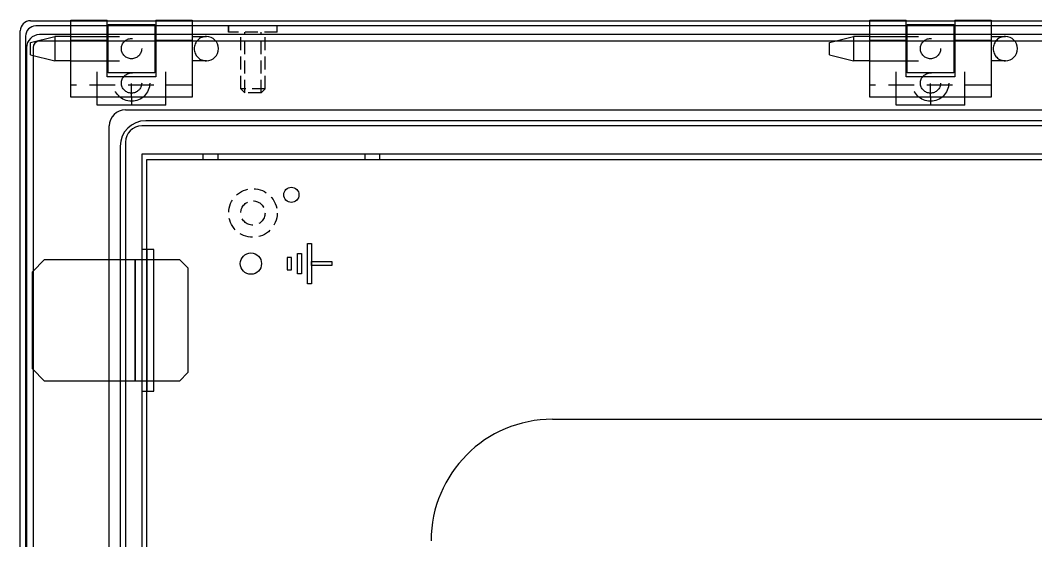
# Model space of a CAD drawing. Header units: millimetres. Extents: x 0 to 3797, y 0 to 1394.
# Drawn here: x 1057.9 to 1308.9, y 1258.3 to 1386.9 of the extents above; entities that cross this region are included whole.
import ezdxf

# ---------------------------------------------------------------- set-up
doc = ezdxf.new("R2010")
doc.units = ezdxf.units.MM
for name, pattern in [('ACAD_ISO03W100', [30, 12, -18]), ('HIDDEN', [9.525, 6.35, -3.175]), ('HIDDEN2', [4.7625, 3.175, -1.5875])]:
    doc.linetypes.add(name, pattern=pattern)

msp = doc.modelspace()

# ---------------------------------------------------------------- linework, layer by layer
for p, q in [((1060.44, 1386.775), (1505.44, 1386.775)), ((1070.44, 1386.875), (1079.44, 1386.875)), ((1070.44, 1367.875), (1070.44, 1386.875)), ((1079.44, 1372.875), (1079.44, 1386.875)), ((1079.69, 1385.875), (1091.19, 1385.875)), ((1079.69, 1373.875), (1079.69, 1385.875)), ((1091.19, 1385.875), (1091.19, 1373.875)), ((1091.44, 1386.875), (1091.44, 1372.875)), ((1091.44, 1386.875), (1100.44, 1386.875)), ((1100.44, 1386.875), (1100.44, 1367.875)), ((1267.94, 1386.875), (1276.94, 1386.875)), ((1267.94, 1367.875), (1267.94, 1386.875)), ((1276.94, 1372.875), (1276.94, 1386.875)), ((1277.19, 1385.875), (1288.69, 1385.875)), ((1277.19, 1373.875), (1277.19, 1385.875)), ((1288.69, 1385.875), (1288.69, 1373.875)), ((1288.94, 1386.875), (1288.94, 1372.875)), ((1288.94, 1386.875), (1297.94, 1386.875)), ((1297.94, 1386.875), (1297.94, 1367.875)), ((1057.94, 1089.275), (1057.94, 1384.275)), ((1504.197, 1385.475), (1061.74, 1385.475)), ((1503.182, 1383.332), (1062.698, 1383.332)), ((1109.44, 1385.475), (1109.44, 1383.975)), ((1059.24, 1382.975), (1059.24, 1090.575)), ((1060.44, 1381.375), (1066.44, 1382.875)), ((1060.44, 1378.375), (1060.44, 1381.375)), ((1503.182, 1381.732), (1062.698, 1381.732)), ((1066.44, 1382.875), (1066.44, 1376.875)), ((1070.44, 1382.875), (1066.44, 1382.875)), ((1079.44, 1381.875), (1070.44, 1381.875)), ((1100.44, 1381.875), (1091.44, 1381.875)), ((1100.44, 1382.875), (1103.94, 1382.875)), ((1257.94, 1381.375), (1263.94, 1382.875)), ((1257.94, 1378.375), (1257.94, 1381.375)), ((1263.94, 1382.875), (1263.94, 1376.875)), ((1267.94, 1382.875), (1263.94, 1382.875)), ((1276.94, 1381.875), (1267.94, 1381.875)), ((1297.94, 1381.875), (1288.94, 1381.875)), ((1297.94, 1382.875), (1301.44, 1382.875)), ((1059.498, 1380.132), (1059.498, 1093.418)), ((1060.44, 1378.375), (1066.44, 1376.875)), ((1061.098, 1380.132), (1061.098, 1093.418)), ((1257.94, 1378.375), (1263.94, 1376.875)), ((1070.44, 1376.875), (1066.44, 1376.875)), ((1103.94, 1376.875), (1100.44, 1376.875)), ((1267.94, 1376.875), (1263.94, 1376.875)), ((1301.44, 1376.875), (1297.94, 1376.875)), ((1091.19, 1373.875), (1079.69, 1373.875)), ((1288.69, 1373.875), (1277.19, 1373.875)), ((1091.44, 1372.875), (1079.44, 1372.875)), ((1288.94, 1372.875), (1276.94, 1372.875)), ((1100.44, 1367.875), (1070.44, 1367.875)), ((1076.94, 1365.875), (1076.94, 1367.875)), ((1093.94, 1365.875), (1076.94, 1365.875)), ((1085.44, 1367.875), (1085.44, 1365.875)), ((1093.94, 1365.875), (1093.94, 1367.875)), ((1297.94, 1367.875), (1267.94, 1367.875)), ((1274.44, 1365.875), (1274.44, 1367.875)), ((1291.44, 1365.875), (1274.44, 1365.875)), ((1282.94, 1367.875), (1282.94, 1365.875)), ((1291.44, 1365.875), (1291.44, 1367.875)), ((1083.94, 1364.775), (1481.94, 1364.775)), ((1079.94, 1112.775), (1079.94, 1360.775)), ((1476.94, 1360.775), (1087.94, 1360.775)), ((1476.94, 1362.075), (1088.94, 1362.075)), ((1082.64, 1355.775), (1082.64, 1117.775)), ((1083.94, 1356.775), (1083.94, 1117.775)), ((1087.94, 1353.775), (1087.94, 1119.775)), ((1477.94, 1353.775), (1087.94, 1353.775)), ((1106.815, 1353.775), (1103.065, 1353.775)), ((1103.065, 1353.775), (1103.065, 1352.525)), ((1106.815, 1352.525), (1106.815, 1353.775)), ((1146.815, 1353.775), (1143.065, 1353.775)), ((1143.065, 1353.775), (1143.065, 1352.525)), ((1146.815, 1352.525), (1146.815, 1353.775)), ((1089.19, 1121.025), (1089.19, 1352.525)), ((1089.19, 1352.525), (1476.69, 1352.525)), ((1103.065, 1352.525), (1106.815, 1352.525)), ((1143.065, 1352.525), (1146.815, 1352.525)), ((1128.94, 1331.775), (1129.94, 1331.775)), ((1128.94, 1321.775), (1128.94, 1331.775)), ((1129.94, 1331.775), (1129.94, 1321.775)), ((1090.94, 1330.275), (1087.94, 1330.275)), ((1087.94, 1330.275), (1087.94, 1295.275)), ((1089.19, 1330.275), (1089.19, 1295.275)), ((1090.94, 1295.275), (1090.94, 1330.275)), ((1123.94, 1328.275), (1123.94, 1325.275)), ((1124.94, 1328.275), (1123.94, 1328.275)), ((1124.94, 1325.275), (1124.94, 1328.275)), ((1126.44, 1329.275), (1127.44, 1329.275)), ((1126.44, 1324.275), (1126.44, 1329.275)), ((1127.44, 1329.275), (1127.44, 1324.275)), ((1060.94, 1324.775), (1063.94, 1327.775)), ((1063.94, 1327.775), (1086.34, 1327.775)), ((1086.34, 1297.775), (1086.34, 1327.775)), ((1086.34, 1327.775), (1097.269, 1327.775)), ((1086.34, 1327.775), (1086.34, 1297.775)), ((1087.94, 1327.775), (1087.94, 1297.775)), ((1097.269, 1327.775), (1099.34, 1325.704)), ((1099.34, 1325.704), (1099.34, 1299.846)), ((1129.94, 1326.275), (1129.94, 1327.275)), ((1129.94, 1327.275), (1134.94, 1327.275)), ((1134.94, 1326.275), (1129.94, 1326.275)), ((1134.94, 1327.275), (1134.94, 1326.275)), ((1060.94, 1300.775), (1060.94, 1324.775)), ((1123.94, 1325.275), (1124.94, 1325.275)), ((1127.44, 1324.275), (1126.44, 1324.275)), ((1129.94, 1321.775), (1128.94, 1321.775)), ((1063.94, 1297.775), (1060.94, 1300.775)), ((1086.34, 1297.775), (1063.94, 1297.775)), ((1097.269, 1297.775), (1086.34, 1297.775)), ((1099.34, 1299.846), (1097.269, 1297.775)), ((1087.94, 1295.275), (1090.94, 1295.275)), ((1189.498, 1288.332), (1376.382, 1288.332))]:
    msp.add_line(p, q)
at = {"color": 9, "linetype": 'HIDDEN2'}
for p, q in [((1109.44, 1383.975), (1109.44, 1385.475)), ((1121.44, 1385.475), (1109.44, 1385.475)), ((1109.44, 1383.975), (1109.44, 1385.475)), ((1121.44, 1385.475), (1109.44, 1385.475)), ((1121.44, 1383.975), (1109.44, 1383.975)), ((1121.44, 1383.975), (1109.44, 1383.975)), ((1112.44, 1369.975), (1112.44, 1383.975)), ((1112.44, 1369.975), (1112.44, 1383.975)), ((1113.44, 1368.975), (1113.44, 1383.975)), ((1113.44, 1368.975), (1113.44, 1383.975)), ((1117.44, 1368.975), (1117.44, 1383.975)), ((1117.44, 1368.975), (1117.44, 1383.975)), ((1118.44, 1369.975), (1118.44, 1383.975)), ((1118.44, 1369.975), (1118.44, 1383.975)), ((1121.44, 1383.975), (1121.44, 1385.475)), ((1121.44, 1383.975), (1121.44, 1385.475)), ((1118.44, 1369.975), (1112.44, 1369.975)), ((1112.44, 1369.975), (1113.44, 1368.975)), ((1118.44, 1369.975), (1112.44, 1369.975)), ((1112.44, 1369.975), (1113.44, 1368.975)), ((1117.44, 1368.975), (1113.44, 1368.975)), ((1117.44, 1368.975), (1113.44, 1368.975)), ((1118.44, 1369.975), (1117.44, 1368.975)), ((1118.44, 1369.975), (1117.44, 1368.975))]:
    msp.add_line(p, q, dxfattribs=at)
at = {"linetype": 'ACAD_ISO03W100'}
for p, q in [((1070.44, 1382.875), (1100.44, 1382.875)), ((1267.94, 1382.875), (1297.94, 1382.875)), ((1070.44, 1376.875), (1100.44, 1376.875)), ((1267.94, 1376.875), (1297.94, 1376.875)), ((1076.94, 1365.875), (1076.94, 1374.175)), ((1093.94, 1365.875), (1093.94, 1374.175)), ((1274.44, 1365.875), (1274.44, 1374.175)), ((1291.44, 1365.875), (1291.44, 1374.175)), ((1085.44, 1367.875), (1085.44, 1371.275)), ((1282.94, 1367.875), (1282.94, 1371.275))]:
    msp.add_line(p, q, dxfattribs=at)
at = {"linetype": 'HIDDEN'}
for p, q in [((1100.44, 1370.875), (1070.44, 1370.875)), ((1297.94, 1370.875), (1267.94, 1370.875))]:
    msp.add_line(p, q, dxfattribs=at)
at = {"linetype": 'ACAD_ISO03W100'}
for centre, radius in [((1085.44, 1379.875), 2.5), ((1282.94, 1379.875), 2.5), ((1085.44, 1371.375), 4.5), ((1282.94, 1371.375), 4.5), ((1085.44, 1371.375), 2.5), ((1282.94, 1371.375), 2.5)]:
    msp.add_circle(centre, radius, dxfattribs=at)
for centre, radius in [((1124.94, 1343.775), 1.875), ((1114.94, 1326.775), 2.625)]:
    msp.add_circle(centre, radius)
at = {"color": 9, "linetype": 'HIDDEN2'}
for radius in [6, 6, 3, 3]:
    msp.add_circle((1115.44, 1339.274), radius, dxfattribs=at)
for centre, radius, start, end in [((1060.44, 1384.275), 2.5, 90, 180), ((1061.74, 1382.975), 2.5, 90, 180), ((1062.698, 1380.132), 3.2, 90, 180), ((1062.698, 1380.132), 1.6, 90, 180), ((1103.94, 1379.875), 3, 0, 90), ((1301.44, 1379.875), 3, 0, 90), ((1103.94, 1379.875), 3, 270, 0), ((1301.44, 1379.875), 3, 270, 0), ((1083.94, 1360.775), 4, 90, 180), ((1088.94, 1355.775), 6.3, 90, 180), ((1087.94, 1356.775), 4, 90, 180), ((1189.498, 1258.332), 30, 90, 180)]:
    msp.add_arc(centre, radius, start, end)
at = {"linetype": 'ACAD_ISO03W100'}
for centre, start, end in [((1103.94, 1379.875), 90, 180), ((1301.44, 1379.875), 90, 180), ((1103.94, 1379.875), 180, 270), ((1301.44, 1379.875), 180, 270)]:
    msp.add_arc(centre, 3, start, end, dxfattribs=at)

doc.saveas('drawing.dxf')
